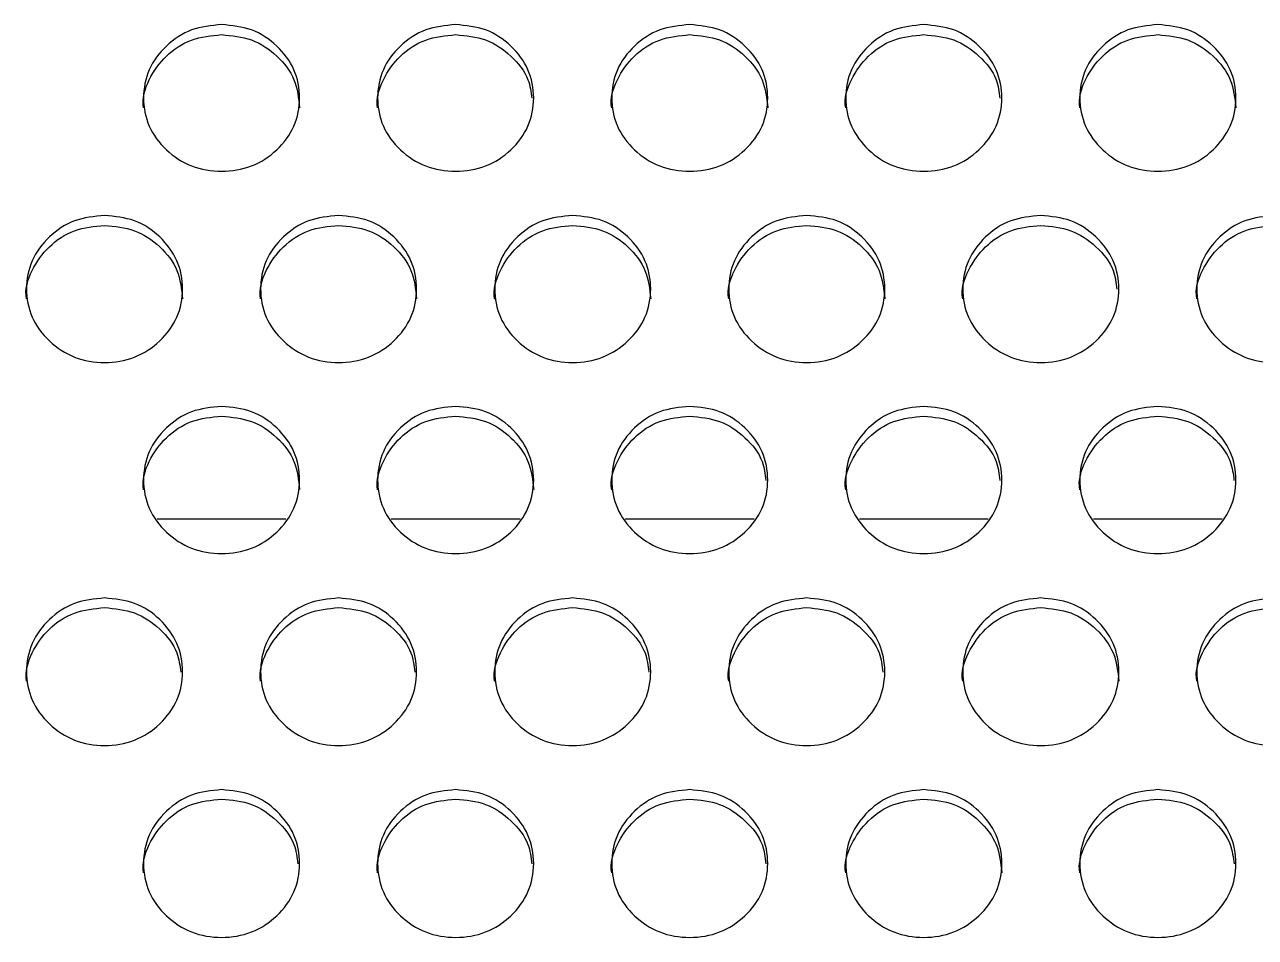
# Model space of a CAD drawing. Header units: millimetres. Extents: x 0.6 to 29.2, y 0.5 to 20.5.
# Drawn here: x 19.4674 to 19.888, y 11.8035 to 12.1157 of the extents above; entities that cross this region are included whole.
import ezdxf

# ---------------------------------------------------------------- set-up
doc = ezdxf.new("R2010")
doc.units = ezdxf.units.MM

msp = doc.modelspace()

# ---------------------------------------------------------------- linework, layer by layer
for p, q in [((19.5567, 11.94654), (19.51267, 11.94654)), ((19.6367, 11.94654), (19.59267, 11.94654)), ((19.7167, 11.94654), (19.67267, 11.94654)), ((19.7967, 11.94654), (19.75267, 11.94654)), ((19.8767, 11.94654), (19.83267, 11.94654))]:
    msp.add_line(p, q)
for points, knots in [([(19.53468, 12.11568), (19.53819, 12.11535), (19.54521, 12.11468), (19.55397, 12.10871), (19.56011, 12.10053), (19.56197, 12.09061), (19.56011, 12.08071), (19.55398, 12.07246), (19.54522, 12.06669), (19.53468, 12.06494), (19.52415, 12.06669), (19.51538, 12.07246), (19.50926, 12.08071), (19.5074, 12.09061), (19.50926, 12.10052), (19.51538, 12.10871), (19.52415, 12.11466), (19.53117, 12.11534), (19.53468, 12.11568)], [0, 0, 0, 0, 0.0624372, 0.1249724, 0.1875301, 0.2499806, 0.3125403, 0.3749847, 0.4375488, 0.4999923, 0.5625444, 0.6249967, 0.6875525, 0.7500041, 0.8125628, 0.8750095, 0.9374719, 1, 1, 1, 1]), ([(19.61468, 12.11568), (19.61819, 12.11535), (19.62521, 12.11468), (19.63397, 12.10871), (19.64011, 12.10053), (19.64197, 12.09061), (19.64011, 12.08071), (19.63398, 12.07246), (19.62522, 12.06669), (19.61468, 12.06494), (19.60415, 12.06669), (19.59538, 12.07246), (19.58926, 12.08071), (19.5874, 12.09061), (19.58926, 12.10052), (19.59539, 12.10871), (19.60415, 12.11466), (19.61117, 12.11534), (19.61468, 12.11568)], [0, 0, 0, 0, 0.062437, 0.124972, 0.18753, 0.24998, 0.31254, 0.374984, 0.437548, 0.499992, 0.562544, 0.624996, 0.687552, 0.750004, 0.812563, 0.875009, 0.937471, 1, 1, 1, 1]), ([(19.69468, 12.11568), (19.69819, 12.11535), (19.70521, 12.11468), (19.71397, 12.10871), (19.72011, 12.10053), (19.72197, 12.09061), (19.72011, 12.08071), (19.71398, 12.07246), (19.70522, 12.06669), (19.69468, 12.06494), (19.68415, 12.06669), (19.67538, 12.07246), (19.66926, 12.08071), (19.6674, 12.09061), (19.66926, 12.10052), (19.67539, 12.10871), (19.68415, 12.11466), (19.69117, 12.11534), (19.69468, 12.11568)], [0, 0, 0, 0, 0.062437, 0.124972, 0.18753, 0.24998, 0.31254, 0.374985, 0.437549, 0.499993, 0.562545, 0.624997, 0.687553, 0.750004, 0.812563, 0.87501, 0.937472, 1, 1, 1, 1]), ([(19.77468, 12.11568), (19.77819, 12.11535), (19.78521, 12.11468), (19.79397, 12.10871), (19.80011, 12.10053), (19.80197, 12.09061), (19.80011, 12.08071), (19.79398, 12.07246), (19.78522, 12.06669), (19.77468, 12.06494), (19.76415, 12.06669), (19.75538, 12.07246), (19.74926, 12.08071), (19.7474, 12.09061), (19.74926, 12.10052), (19.75539, 12.10871), (19.76415, 12.11466), (19.77117, 12.11534), (19.77468, 12.11568)], [0, 0, 0, 0, 0.062437, 0.124973, 0.187531, 0.249981, 0.31254, 0.374985, 0.437549, 0.499993, 0.562544, 0.624997, 0.687552, 0.750004, 0.812563, 0.87501, 0.937472, 1, 1, 1, 1]), ([(19.85468, 12.11568), (19.85819, 12.11535), (19.86521, 12.11468), (19.87397, 12.10871), (19.88011, 12.10053), (19.88197, 12.09061), (19.88011, 12.08071), (19.87398, 12.07246), (19.86522, 12.06669), (19.85468, 12.06494), (19.84415, 12.06669), (19.83538, 12.07246), (19.82926, 12.08071), (19.8274, 12.09061), (19.82926, 12.10052), (19.83539, 12.10871), (19.84415, 12.11466), (19.85117, 12.11534), (19.85468, 12.11568)], [0, 0, 0, 0, 0.062437, 0.124973, 0.187531, 0.249981, 0.312541, 0.374985, 0.437549, 0.499992, 0.562544, 0.624997, 0.687553, 0.750004, 0.812563, 0.87501, 0.937472, 1, 1, 1, 1]), ([(19.50802, 12.08718), (19.50802, 12.08719), (19.50737, 12.09041), (19.50956, 12.09715), (19.51531, 12.10528), (19.52417, 12.11124), (19.53118, 12.11191), (19.53468, 12.11225)], [0, 0, 0, 0, 0.000448, 0.250489, 0.500133, 0.749908, 1, 1, 1, 1]), ([(19.53468, 12.11225), (19.53819, 12.11192), (19.54522, 12.11125), (19.55393, 12.10529), (19.56027, 12.09712), (19.56099, 12.09052), (19.56135, 12.08722)], [0, 0, 0, 0, 0.24996, 0.500262, 0.750582, 1, 1, 1, 1]), ([(19.58802, 12.08718), (19.58802, 12.08719), (19.58737, 12.09041), (19.58956, 12.09715), (19.59531, 12.10528), (19.60417, 12.11124), (19.61118, 12.11191), (19.61468, 12.11225)], [0, 0, 0, 0, 0.000448, 0.25049, 0.500133, 0.749906, 1, 1, 1, 1]), ([(19.61468, 12.11225), (19.6182, 12.11192), (19.62524, 12.11126), (19.63388, 12.10527), (19.63972, 12.0981), (19.64041, 12.09265), (19.64068, 12.09049)], [0, 0, 0, 0, 0.27316, 0.546691, 0.820243, 1, 1, 1, 1]), ([(19.66802, 12.08718), (19.66802, 12.08719), (19.66735, 12.09041), (19.66957, 12.09715), (19.6753, 12.10528), (19.68417, 12.11124), (19.69118, 12.11191), (19.69468, 12.11225)], [0, 0, 0, 0, 0.000448, 0.25049, 0.500135, 0.749908, 1, 1, 1, 1]), ([(19.69468, 12.11225), (19.69819, 12.11192), (19.70522, 12.11125), (19.71393, 12.10529), (19.72027, 12.09712), (19.72099, 12.09052), (19.72135, 12.08722)], [0, 0, 0, 0, 0.24996, 0.50026, 0.750582, 1, 1, 1, 1]), ([(19.74802, 12.08718), (19.74802, 12.08719), (19.74735, 12.09041), (19.74957, 12.09715), (19.7553, 12.10528), (19.76417, 12.11124), (19.77118, 12.11191), (19.77468, 12.11225)], [0, 0, 0, 0, 0.000448, 0.25049, 0.500135, 0.749908, 1, 1, 1, 1]), ([(19.77468, 12.11225), (19.7782, 12.11192), (19.78524, 12.11126), (19.79388, 12.10527), (19.79972, 12.0981), (19.80041, 12.09265), (19.80068, 12.09049)], [0, 0, 0, 0, 0.273159, 0.546693, 0.820245, 1, 1, 1, 1]), ([(19.82802, 12.08718), (19.82802, 12.08719), (19.82739, 12.09041), (19.82955, 12.09715), (19.83531, 12.10528), (19.84417, 12.11124), (19.85118, 12.11191), (19.85468, 12.11225)], [0, 0, 0, 0, 0.0004475, 0.250489, 0.5001339, 0.7499078, 1, 1, 1, 1]), ([(19.85468, 12.11225), (19.85819, 12.11192), (19.86522, 12.11125), (19.87393, 12.10529), (19.88027, 12.09712), (19.88099, 12.09052), (19.88135, 12.08722)], [0, 0, 0, 0, 0.24996, 0.500263, 0.750582, 1, 1, 1, 1]), ([(19.49468, 12.05041), (19.49819, 12.05008), (19.50521, 12.04941), (19.51397, 12.04343), (19.52011, 12.03523), (19.52197, 12.02529), (19.52011, 12.01538), (19.51398, 12.00711), (19.50522, 12.00133), (19.49468, 11.99957), (19.48415, 12.00133), (19.47538, 12.00711), (19.46926, 12.01537), (19.4674, 12.0253), (19.46926, 12.03523), (19.47538, 12.04343), (19.48415, 12.04939), (19.49117, 12.05007), (19.49468, 12.05041)], [0, 0, 0, 0, 0.062437, 0.124973, 0.18753, 0.24998, 0.31254, 0.374984, 0.437548, 0.499992, 0.562544, 0.624997, 0.687552, 0.750004, 0.812563, 0.87501, 0.937472, 1, 1, 1, 1]), ([(19.57468, 12.05041), (19.57819, 12.05008), (19.58521, 12.04941), (19.59397, 12.04343), (19.60011, 12.03523), (19.60197, 12.02529), (19.60011, 12.01538), (19.59398, 12.00711), (19.58522, 12.00133), (19.57468, 11.99957), (19.56415, 12.00133), (19.55538, 12.00711), (19.54926, 12.01537), (19.5474, 12.0253), (19.54926, 12.03523), (19.55538, 12.04343), (19.56415, 12.04939), (19.57117, 12.05007), (19.57468, 12.05041)], [0, 0, 0, 0, 0.062437, 0.124973, 0.18753, 0.249981, 0.31254, 0.374984, 0.437549, 0.499993, 0.562545, 0.624997, 0.687553, 0.750004, 0.812563, 0.875011, 0.937472, 1, 1, 1, 1]), ([(19.65468, 12.05041), (19.65819, 12.05008), (19.66521, 12.04941), (19.67397, 12.04343), (19.68011, 12.03523), (19.68197, 12.02529), (19.68011, 12.01538), (19.67398, 12.00711), (19.66522, 12.00133), (19.65468, 11.99957), (19.64415, 12.00133), (19.63538, 12.00711), (19.62926, 12.01537), (19.6274, 12.0253), (19.62926, 12.03523), (19.63538, 12.04343), (19.64415, 12.04939), (19.65117, 12.05007), (19.65468, 12.05041)], [0, 0, 0, 0, 0.062437, 0.124973, 0.18753, 0.249981, 0.31254, 0.374985, 0.437549, 0.499992, 0.562545, 0.624998, 0.687553, 0.750004, 0.812563, 0.875011, 0.937472, 1, 1, 1, 1]), ([(19.73468, 12.05041), (19.73819, 12.05008), (19.74521, 12.04941), (19.75397, 12.04343), (19.76011, 12.03523), (19.76197, 12.02529), (19.76011, 12.01538), (19.75398, 12.00711), (19.74522, 12.00133), (19.73468, 11.99957), (19.72415, 12.00133), (19.71538, 12.00711), (19.70926, 12.01537), (19.7074, 12.0253), (19.70926, 12.03523), (19.71538, 12.04343), (19.72415, 12.04939), (19.73117, 12.05007), (19.73468, 12.05041)], [0, 0, 0, 0, 0.062436, 0.124972, 0.187529, 0.24998, 0.31254, 0.374984, 0.437548, 0.499992, 0.562544, 0.624996, 0.687552, 0.750004, 0.812563, 0.87501, 0.937471, 1, 1, 1, 1]), ([(19.81468, 12.05041), (19.81819, 12.05008), (19.82521, 12.04941), (19.83397, 12.04343), (19.84011, 12.03523), (19.84197, 12.02529), (19.84011, 12.01538), (19.83398, 12.00711), (19.82522, 12.00133), (19.81468, 11.99957), (19.80415, 12.00133), (19.79538, 12.00711), (19.78926, 12.01537), (19.7874, 12.0253), (19.78926, 12.03523), (19.79538, 12.04343), (19.80415, 12.04939), (19.81117, 12.05007), (19.81468, 12.05041)], [0, 0, 0, 0, 0.062436, 0.124972, 0.187529, 0.24998, 0.31254, 0.374984, 0.437548, 0.499992, 0.562544, 0.624996, 0.687552, 0.750004, 0.812563, 0.87501, 0.937472, 1, 1, 1, 1]), ([(19.89468, 12.05041), (19.89819, 12.05008), (19.90521, 12.04941), (19.91397, 12.04343), (19.92011, 12.03523), (19.92197, 12.02529), (19.92011, 12.01538), (19.91398, 12.00711), (19.90522, 12.00133), (19.89468, 11.99957), (19.88415, 12.00133), (19.87538, 12.00711), (19.86926, 12.01537), (19.8674, 12.0253), (19.86926, 12.03523), (19.87539, 12.04343), (19.88415, 12.04939), (19.89117, 12.05007), (19.89468, 12.05041)], [0, 0, 0, 0, 0.062437, 0.124972, 0.18753, 0.24998, 0.31254, 0.374984, 0.437548, 0.499993, 0.562545, 0.624997, 0.687553, 0.750004, 0.812563, 0.875011, 0.937472, 1, 1, 1, 1]), ([(19.46802, 12.02192), (19.46802, 12.02192), (19.46736, 12.02514), (19.46956, 12.03191), (19.47531, 12.04004), (19.48417, 12.04601), (19.49118, 12.04669), (19.49468, 12.04703)], [0, 0, 0, 0, 0.000444, 0.250486, 0.500132, 0.749908, 1, 1, 1, 1]), ([(19.49468, 12.04703), (19.49819, 12.0467), (19.50522, 12.04603), (19.51393, 12.04006), (19.52027, 12.03187), (19.52099, 12.02526), (19.52135, 12.02196)], [0, 0, 0, 0, 0.249959, 0.500263, 0.750584, 1, 1, 1, 1]), ([(19.54802, 12.02192), (19.54802, 12.02192), (19.54736, 12.02514), (19.54956, 12.03191), (19.55531, 12.04004), (19.56417, 12.04601), (19.57118, 12.04669), (19.57468, 12.04703)], [0, 0, 0, 0, 0.000444, 0.250487, 0.500133, 0.749907, 1, 1, 1, 1]), ([(19.57468, 12.04703), (19.57819, 12.0467), (19.58522, 12.04603), (19.59393, 12.04006), (19.60027, 12.03187), (19.60099, 12.02526), (19.60135, 12.02196)], [0, 0, 0, 0, 0.249961, 0.500263, 0.750585, 1, 1, 1, 1]), ([(19.62802, 12.02192), (19.62802, 12.02192), (19.62738, 12.02514), (19.62955, 12.0319), (19.63531, 12.04004), (19.64417, 12.04601), (19.65118, 12.04669), (19.65468, 12.04703)], [0, 0, 0, 0, 0.000443, 0.250486, 0.500133, 0.749907, 1, 1, 1, 1]), ([(19.65468, 12.04703), (19.65819, 12.0467), (19.66522, 12.04603), (19.67393, 12.04006), (19.68027, 12.03187), (19.68099, 12.02526), (19.68135, 12.02196)], [0, 0, 0, 0, 0.249961, 0.500265, 0.750585, 1, 1, 1, 1]), ([(19.70802, 12.02192), (19.70802, 12.02192), (19.70738, 12.02514), (19.70955, 12.0319), (19.71531, 12.04004), (19.72417, 12.04601), (19.73118, 12.04669), (19.73468, 12.04703)], [0, 0, 0, 0, 0.0004431, 0.2504861, 0.5001298, 0.7499032, 1, 1, 1, 1]), ([(19.73468, 12.04703), (19.73819, 12.0467), (19.74522, 12.04603), (19.75393, 12.04006), (19.76027, 12.03187), (19.76099, 12.02526), (19.76135, 12.02196)], [0, 0, 0, 0, 0.2499575, 0.5002623, 0.7505836, 1, 1, 1, 1]), ([(19.78802, 12.02192), (19.78802, 12.02192), (19.78734, 12.02513), (19.78957, 12.03191), (19.7953, 12.04004), (19.80417, 12.04601), (19.81118, 12.04669), (19.81468, 12.04703)], [0, 0, 0, 0, 0.000444, 0.250487, 0.500131, 0.749908, 1, 1, 1, 1]), ([(19.81468, 12.04703), (19.8182, 12.0467), (19.82524, 12.04604), (19.83388, 12.04004), (19.83973, 12.03283), (19.84042, 12.02736), (19.84069, 12.02518)], [0, 0, 0, 0, 0.272748, 0.545874, 0.819019, 1, 1, 1, 1]), ([(19.86802, 12.02192), (19.86802, 12.02192), (19.86734, 12.02513), (19.86957, 12.03191), (19.8753, 12.04004), (19.88417, 12.04601), (19.89118, 12.04669), (19.89468, 12.04703)], [0, 0, 0, 0, 0.000444, 0.250487, 0.500134, 0.749908, 1, 1, 1, 1]), ([(19.53468, 11.98512), (19.53819, 11.98478), (19.54521, 11.98411), (19.55397, 11.97812), (19.56011, 11.96991), (19.56197, 11.95995), (19.56011, 11.95002), (19.55398, 11.94174), (19.54522, 11.93595), (19.53468, 11.93419), (19.52415, 11.93595), (19.51538, 11.94174), (19.50926, 11.95002), (19.5074, 11.95996), (19.50926, 11.96991), (19.51538, 11.97812), (19.52415, 11.98409), (19.53117, 11.98478), (19.53468, 11.98512)], [0, 0, 0, 0, 0.062437, 0.124973, 0.18753, 0.24998, 0.31254, 0.374984, 0.437548, 0.499992, 0.562544, 0.624997, 0.687552, 0.750004, 0.812563, 0.87501, 0.937472, 1, 1, 1, 1]), ([(19.61468, 11.98512), (19.61819, 11.98478), (19.62521, 11.98411), (19.63397, 11.97812), (19.64011, 11.96991), (19.64197, 11.95995), (19.64011, 11.95002), (19.63398, 11.94174), (19.62522, 11.93595), (19.61468, 11.93419), (19.60415, 11.93595), (19.59538, 11.94174), (19.58926, 11.95002), (19.5874, 11.95996), (19.58926, 11.96991), (19.59539, 11.97812), (19.60415, 11.98409), (19.61117, 11.98478), (19.61468, 11.98512)], [0, 0, 0, 0, 0.062437, 0.124972, 0.187529, 0.24998, 0.312539, 0.374983, 0.437547, 0.499992, 0.562544, 0.624996, 0.687552, 0.750004, 0.812563, 0.87501, 0.937471, 1, 1, 1, 1]), ([(19.69468, 11.98512), (19.69819, 11.98478), (19.70521, 11.98411), (19.71397, 11.97812), (19.72011, 11.96991), (19.72197, 11.95995), (19.72011, 11.95002), (19.71398, 11.94174), (19.70522, 11.93595), (19.69468, 11.93419), (19.68415, 11.93595), (19.67538, 11.94174), (19.66926, 11.95002), (19.6674, 11.95996), (19.66926, 11.96991), (19.67539, 11.97812), (19.68415, 11.98409), (19.69117, 11.98478), (19.69468, 11.98512)], [0, 0, 0, 0, 0.062437, 0.124972, 0.18753, 0.24998, 0.312539, 0.374984, 0.437548, 0.499992, 0.562544, 0.624997, 0.687552, 0.750004, 0.812564, 0.87501, 0.937472, 1, 1, 1, 1]), ([(19.77468, 11.98512), (19.77819, 11.98478), (19.78521, 11.98411), (19.79397, 11.97812), (19.80011, 11.96991), (19.80197, 11.95995), (19.80011, 11.95002), (19.79398, 11.94174), (19.78522, 11.93595), (19.77468, 11.93419), (19.76415, 11.93595), (19.75538, 11.94174), (19.74926, 11.95002), (19.7474, 11.95996), (19.74926, 11.96991), (19.75539, 11.97812), (19.76415, 11.98409), (19.77117, 11.98478), (19.77468, 11.98512)], [0, 0, 0, 0, 0.062437, 0.124973, 0.18753, 0.249981, 0.31254, 0.374984, 0.437548, 0.499993, 0.562544, 0.624997, 0.687552, 0.750004, 0.812564, 0.87501, 0.937472, 1, 1, 1, 1]), ([(19.85468, 11.98512), (19.85819, 11.98478), (19.86521, 11.98411), (19.87397, 11.97812), (19.88011, 11.96991), (19.88197, 11.95995), (19.88011, 11.95002), (19.87398, 11.94174), (19.86522, 11.93595), (19.85468, 11.93419), (19.84415, 11.93595), (19.83538, 11.94174), (19.82926, 11.95002), (19.8274, 11.95996), (19.82926, 11.96991), (19.83539, 11.97812), (19.84415, 11.98409), (19.85117, 11.98478), (19.85468, 11.98512)], [0, 0, 0, 0, 0.062437, 0.124973, 0.18753, 0.249981, 0.31254, 0.374984, 0.437549, 0.499992, 0.562544, 0.624997, 0.687552, 0.750004, 0.812564, 0.87501, 0.937472, 1, 1, 1, 1]), ([(19.50802, 11.95662), (19.50802, 11.95663), (19.50737, 11.95986), (19.50956, 11.96663), (19.51531, 11.97479), (19.52417, 11.98077), (19.53118, 11.98145), (19.53468, 11.98179)], [0, 0, 0, 0, 0.0004464, 0.2504866, 0.5001297, 0.7499075, 1, 1, 1, 1]), ([(19.53468, 11.98179), (19.53819, 11.98145), (19.54522, 11.98078), (19.55393, 11.9748), (19.56027, 11.96659), (19.56099, 11.95997), (19.56135, 11.95667)], [0, 0, 0, 0, 0.249961, 0.500262, 0.750581, 1, 1, 1, 1]), ([(19.58802, 11.95662), (19.58802, 11.95663), (19.58737, 11.95986), (19.58956, 11.96663), (19.59531, 11.97479), (19.60417, 11.98077), (19.61118, 11.98145), (19.61468, 11.98179)], [0, 0, 0, 0, 0.000446, 0.250487, 0.50013, 0.749905, 1, 1, 1, 1]), ([(19.61468, 11.98179), (19.61819, 11.98145), (19.62522, 11.98078), (19.63393, 11.9748), (19.64027, 11.96659), (19.64099, 11.95997), (19.64135, 11.95667)], [0, 0, 0, 0, 0.249962, 0.500261, 0.750581, 1, 1, 1, 1]), ([(19.66802, 11.95662), (19.66802, 11.95663), (19.66735, 11.95986), (19.66957, 11.96663), (19.6753, 11.97479), (19.68417, 11.98077), (19.69118, 11.98145), (19.69468, 11.98179)], [0, 0, 0, 0, 0.0004468, 0.2504874, 0.5001318, 0.7499076, 1, 1, 1, 1]), ([(19.69468, 11.98179), (19.6982, 11.98146), (19.70524, 11.98079), (19.71388, 11.97478), (19.71974, 11.96755), (19.72043, 11.96204), (19.7207, 11.95984)], [0, 0, 0, 0, 0.272346, 0.54506, 0.8178, 1, 1, 1, 1]), ([(19.74802, 11.95662), (19.74802, 11.95663), (19.74735, 11.95986), (19.74957, 11.96663), (19.7553, 11.97479), (19.76417, 11.98077), (19.77118, 11.98145), (19.77468, 11.98179)], [0, 0, 0, 0, 0.0004468, 0.2504874, 0.5001318, 0.7499076, 1, 1, 1, 1]), ([(19.77468, 11.98179), (19.7782, 11.98146), (19.78524, 11.98079), (19.79388, 11.97478), (19.79974, 11.96755), (19.80043, 11.96204), (19.8007, 11.95984)], [0, 0, 0, 0, 0.272346, 0.5450639, 0.8178002, 1, 1, 1, 1]), ([(19.82802, 11.95662), (19.82802, 11.95663), (19.82738, 11.95987), (19.82955, 11.96663), (19.83531, 11.97479), (19.84417, 11.98077), (19.85118, 11.98145), (19.85468, 11.98179)], [0, 0, 0, 0, 0.000446, 0.250486, 0.500131, 0.749907, 1, 1, 1, 1]), ([(19.85468, 11.98179), (19.8582, 11.98146), (19.86524, 11.98079), (19.87388, 11.97478), (19.87974, 11.96755), (19.88043, 11.96204), (19.8807, 11.95984)], [0, 0, 0, 0, 0.2723458, 0.5450634, 0.8177994, 1, 1, 1, 1]), ([(19.49468, 11.91961), (19.49819, 11.91927), (19.50521, 11.9186), (19.51397, 11.9126), (19.52011, 11.90437), (19.52197, 11.8944), (19.52011, 11.88444), (19.51398, 11.87615), (19.50522, 11.87035), (19.49468, 11.86858), (19.48415, 11.87035), (19.47538, 11.87615), (19.46926, 11.88444), (19.4674, 11.8944), (19.46926, 11.90437), (19.47539, 11.9126), (19.48415, 11.91858), (19.49117, 11.91927), (19.49468, 11.91961)], [0, 0, 0, 0, 0.0624366, 0.1249727, 0.1875305, 0.2499803, 0.3125397, 0.374985, 0.4375485, 0.4999921, 0.5625441, 0.6249967, 0.687553, 0.7500047, 0.8125634, 0.8750096, 0.9374718, 1, 1, 1, 1]), ([(19.57468, 11.91961), (19.57819, 11.91927), (19.58521, 11.9186), (19.59397, 11.9126), (19.60011, 11.90437), (19.60197, 11.8944), (19.60011, 11.88444), (19.59398, 11.87615), (19.58522, 11.87035), (19.57468, 11.86858), (19.56415, 11.87035), (19.55538, 11.87615), (19.54926, 11.88444), (19.5474, 11.8944), (19.54926, 11.90437), (19.55539, 11.9126), (19.56415, 11.91858), (19.57117, 11.91927), (19.57468, 11.91961)], [0, 0, 0, 0, 0.062437, 0.124973, 0.187531, 0.249981, 0.31254, 0.374985, 0.437549, 0.499993, 0.562545, 0.624997, 0.687553, 0.750005, 0.812564, 0.87501, 0.937472, 1, 1, 1, 1]), ([(19.65468, 11.91961), (19.65819, 11.91927), (19.66521, 11.9186), (19.67397, 11.9126), (19.68011, 11.90437), (19.68197, 11.8944), (19.68011, 11.88444), (19.67398, 11.87615), (19.66522, 11.87035), (19.65468, 11.86858), (19.64415, 11.87035), (19.63538, 11.87615), (19.62926, 11.88444), (19.6274, 11.8944), (19.62926, 11.90437), (19.63539, 11.9126), (19.64415, 11.91858), (19.65117, 11.91927), (19.65468, 11.91961)], [0, 0, 0, 0, 0.062437, 0.124973, 0.187531, 0.249981, 0.31254, 0.374985, 0.437549, 0.499992, 0.562544, 0.624997, 0.687553, 0.750005, 0.812564, 0.87501, 0.937472, 1, 1, 1, 1]), ([(19.73468, 11.91961), (19.73819, 11.91927), (19.74521, 11.9186), (19.75397, 11.9126), (19.76011, 11.90437), (19.76197, 11.8944), (19.76011, 11.88444), (19.75398, 11.87615), (19.74522, 11.87035), (19.73468, 11.86858), (19.72415, 11.87035), (19.71538, 11.87615), (19.70926, 11.88444), (19.7074, 11.8944), (19.70926, 11.90437), (19.71538, 11.9126), (19.72415, 11.91858), (19.73117, 11.91927), (19.73468, 11.91961)], [0, 0, 0, 0, 0.062436, 0.1249721, 0.1875299, 0.2499798, 0.3125393, 0.3749846, 0.4375477, 0.4999918, 0.5625439, 0.6249959, 0.6875526, 0.7500043, 0.8125631, 0.8750089, 0.9374706, 1, 1, 1, 1]), ([(19.81468, 11.91961), (19.81819, 11.91927), (19.82521, 11.9186), (19.83397, 11.9126), (19.84011, 11.90437), (19.84197, 11.8944), (19.84011, 11.88444), (19.83398, 11.87615), (19.82522, 11.87035), (19.81468, 11.86858), (19.80415, 11.87035), (19.79538, 11.87615), (19.78926, 11.88444), (19.7874, 11.8944), (19.78926, 11.90437), (19.79538, 11.9126), (19.80415, 11.91858), (19.81117, 11.91927), (19.81468, 11.91961)], [0, 0, 0, 0, 0.062436, 0.124972, 0.18753, 0.24998, 0.312539, 0.374985, 0.437548, 0.499992, 0.562544, 0.624996, 0.687553, 0.750004, 0.812563, 0.875009, 0.937472, 1, 1, 1, 1]), ([(19.89468, 11.91961), (19.89819, 11.91927), (19.90521, 11.9186), (19.91397, 11.9126), (19.92011, 11.90437), (19.92197, 11.8944), (19.92011, 11.88444), (19.91398, 11.87615), (19.90522, 11.87035), (19.89468, 11.86858), (19.88415, 11.87035), (19.87538, 11.87615), (19.86926, 11.88444), (19.8674, 11.8944), (19.86926, 11.90437), (19.87539, 11.9126), (19.88415, 11.91858), (19.89117, 11.91927), (19.89468, 11.91961)], [0, 0, 0, 0, 0.0624372, 0.1249723, 0.1875307, 0.2499803, 0.3125398, 0.3749844, 0.4375484, 0.4999925, 0.5625446, 0.6249965, 0.6875532, 0.7500049, 0.8125637, 0.8750102, 0.9374718, 1, 1, 1, 1]), ([(19.46802, 11.89112), (19.46802, 11.89112), (19.46737, 11.89436), (19.46956, 11.90114), (19.47531, 11.90931), (19.48417, 11.9153), (19.49118, 11.91599), (19.49468, 11.91633)], [0, 0, 0, 0, 0.000446, 0.25049, 0.500134, 0.749907, 1, 1, 1, 1]), ([(19.49468, 11.91633), (19.4982, 11.91599), (19.50524, 11.91533), (19.51388, 11.90931), (19.51975, 11.90204), (19.52044, 11.89651), (19.52071, 11.89428)], [0, 0, 0, 0, 0.2719415, 0.5442584, 0.8165929, 1, 1, 1, 1]), ([(19.54802, 11.89112), (19.54802, 11.89112), (19.54737, 11.89436), (19.54956, 11.90114), (19.55531, 11.90931), (19.56417, 11.9153), (19.57118, 11.91599), (19.57468, 11.91633)], [0, 0, 0, 0, 0.0004464, 0.2504898, 0.500136, 0.749907, 1, 1, 1, 1]), ([(19.57468, 11.91633), (19.5782, 11.91599), (19.58524, 11.91533), (19.59388, 11.90931), (19.59975, 11.90204), (19.60044, 11.89651), (19.60071, 11.89428)], [0, 0, 0, 0, 0.271944, 0.544258, 0.816593, 1, 1, 1, 1]), ([(19.62802, 11.89112), (19.62802, 11.89112), (19.62738, 11.89436), (19.62955, 11.90114), (19.63531, 11.90931), (19.64417, 11.9153), (19.65118, 11.91599), (19.65468, 11.91633)], [0, 0, 0, 0, 0.0004459, 0.2504891, 0.5001355, 0.7499067, 1, 1, 1, 1]), ([(19.65468, 11.91633), (19.6582, 11.91599), (19.66524, 11.91533), (19.67388, 11.90931), (19.67975, 11.90204), (19.68044, 11.89651), (19.68071, 11.89428)], [0, 0, 0, 0, 0.2719434, 0.5442596, 0.8165934, 1, 1, 1, 1]), ([(19.70802, 11.89112), (19.70802, 11.89112), (19.70738, 11.89436), (19.70955, 11.90114), (19.71531, 11.90931), (19.72417, 11.9153), (19.73118, 11.91599), (19.73468, 11.91633)], [0, 0, 0, 0, 0.000446, 0.250489, 0.500132, 0.749903, 1, 1, 1, 1]), ([(19.73468, 11.91633), (19.7382, 11.91599), (19.74524, 11.91533), (19.75388, 11.90931), (19.75975, 11.90204), (19.76044, 11.89651), (19.76071, 11.89428)], [0, 0, 0, 0, 0.27194, 0.544257, 0.816592, 1, 1, 1, 1]), ([(19.78802, 11.89112), (19.78802, 11.89112), (19.78735, 11.89435), (19.78957, 11.90114), (19.7953, 11.90931), (19.80417, 11.9153), (19.81118, 11.91599), (19.81468, 11.91633)], [0, 0, 0, 0, 0.000447, 0.25049, 0.500133, 0.749908, 1, 1, 1, 1]), ([(19.81468, 11.91633), (19.81819, 11.91599), (19.82522, 11.91532), (19.83393, 11.90932), (19.84027, 11.90111), (19.84099, 11.89447), (19.84135, 11.89116)], [0, 0, 0, 0, 0.249957, 0.500261, 0.750581, 1, 1, 1, 1]), ([(19.86802, 11.89112), (19.86802, 11.89112), (19.86735, 11.89435), (19.86957, 11.90114), (19.8753, 11.90931), (19.88417, 11.9153), (19.89118, 11.91599), (19.89468, 11.91633)], [0, 0, 0, 0, 0.0004468, 0.2504905, 0.5001364, 0.7499072, 1, 1, 1, 1]), ([(19.53468, 11.85408), (19.53819, 11.85374), (19.54521, 11.85307), (19.55397, 11.84705), (19.56011, 11.83881), (19.56197, 11.82882), (19.56011, 11.81885), (19.55398, 11.81054), (19.54522, 11.80473), (19.53468, 11.80296), (19.52415, 11.80473), (19.51538, 11.81054), (19.50926, 11.81885), (19.5074, 11.82882), (19.50926, 11.83881), (19.51538, 11.84705), (19.52415, 11.85305), (19.53117, 11.85373), (19.53468, 11.85408)], [0, 0, 0, 0, 0.062437, 0.124973, 0.18753, 0.24998, 0.31254, 0.374984, 0.437549, 0.499992, 0.562544, 0.624997, 0.687552, 0.750004, 0.812564, 0.87501, 0.937472, 1, 1, 1, 1]), ([(19.61468, 11.85408), (19.61819, 11.85374), (19.62521, 11.85307), (19.63397, 11.84705), (19.64011, 11.83881), (19.64197, 11.82882), (19.64011, 11.81885), (19.63398, 11.81054), (19.62522, 11.80473), (19.61468, 11.80296), (19.60415, 11.80473), (19.59538, 11.81054), (19.58926, 11.81885), (19.5874, 11.82882), (19.58926, 11.83881), (19.59539, 11.84705), (19.60415, 11.85305), (19.61117, 11.85373), (19.61468, 11.85408)], [0, 0, 0, 0, 0.062437, 0.124972, 0.18753, 0.24998, 0.31254, 0.374984, 0.437548, 0.499992, 0.562544, 0.624996, 0.687552, 0.750004, 0.812563, 0.875009, 0.937471, 1, 1, 1, 1]), ([(19.69468, 11.85408), (19.69819, 11.85374), (19.70521, 11.85307), (19.71397, 11.84705), (19.72011, 11.83881), (19.72197, 11.82882), (19.72011, 11.81885), (19.71398, 11.81054), (19.70522, 11.80473), (19.69468, 11.80296), (19.68415, 11.80473), (19.67538, 11.81054), (19.66926, 11.81885), (19.6674, 11.82882), (19.66926, 11.83881), (19.67539, 11.84705), (19.68415, 11.85305), (19.69117, 11.85373), (19.69468, 11.85408)], [0, 0, 0, 0, 0.062437, 0.124972, 0.18753, 0.24998, 0.31254, 0.374984, 0.437549, 0.499993, 0.562545, 0.624997, 0.687552, 0.750005, 0.812564, 0.87501, 0.937472, 1, 1, 1, 1]), ([(19.77468, 11.85408), (19.77819, 11.85374), (19.78521, 11.85307), (19.79397, 11.84705), (19.80011, 11.83881), (19.80197, 11.82882), (19.80011, 11.81885), (19.79398, 11.81054), (19.78522, 11.80473), (19.77468, 11.80296), (19.76415, 11.80473), (19.75538, 11.81054), (19.74926, 11.81885), (19.7474, 11.82882), (19.74926, 11.83881), (19.75539, 11.84705), (19.76415, 11.85305), (19.77117, 11.85373), (19.77468, 11.85408)], [0, 0, 0, 0, 0.062437, 0.124973, 0.187531, 0.249981, 0.31254, 0.374985, 0.437549, 0.499993, 0.562544, 0.624997, 0.687552, 0.750005, 0.812564, 0.87501, 0.937472, 1, 1, 1, 1]), ([(19.85468, 11.85408), (19.85819, 11.85374), (19.86521, 11.85307), (19.87397, 11.84705), (19.88011, 11.83881), (19.88197, 11.82882), (19.88011, 11.81885), (19.87398, 11.81054), (19.86522, 11.80473), (19.85468, 11.80296), (19.84415, 11.80473), (19.83538, 11.81054), (19.82926, 11.81885), (19.8274, 11.82882), (19.82926, 11.83881), (19.83539, 11.84705), (19.84415, 11.85305), (19.85117, 11.85373), (19.85468, 11.85408)], [0, 0, 0, 0, 0.062437, 0.124973, 0.187531, 0.249981, 0.31254, 0.374985, 0.437549, 0.499992, 0.562544, 0.624997, 0.687552, 0.750005, 0.812564, 0.87501, 0.937472, 1, 1, 1, 1]), ([(19.50802, 11.82559), (19.50802, 11.82559), (19.50736, 11.82884), (19.50956, 11.83563), (19.51531, 11.84382), (19.52417, 11.84982), (19.53118, 11.8505), (19.53468, 11.85084)], [0, 0, 0, 0, 0.0004449, 0.2504844, 0.5001306, 0.749907, 1, 1, 1, 1]), ([(19.53468, 11.85084), (19.5382, 11.85051), (19.54524, 11.84984), (19.55388, 11.84381), (19.55976, 11.83652), (19.56045, 11.83096), (19.56073, 11.82871)], [0, 0, 0, 0, 0.271543, 0.543457, 0.815394, 1, 1, 1, 1]), ([(19.58802, 11.82559), (19.58802, 11.82559), (19.58736, 11.82884), (19.58956, 11.83563), (19.59531, 11.84382), (19.60417, 11.84982), (19.61118, 11.8505), (19.61468, 11.85084)], [0, 0, 0, 0, 0.000445, 0.250485, 0.500131, 0.749905, 1, 1, 1, 1]), ([(19.61468, 11.85084), (19.6182, 11.85051), (19.62524, 11.84984), (19.63388, 11.84381), (19.63976, 11.83652), (19.64045, 11.83096), (19.64073, 11.82871)], [0, 0, 0, 0, 0.271544, 0.543456, 0.815393, 1, 1, 1, 1]), ([(19.66802, 11.82559), (19.66802, 11.82559), (19.66735, 11.82884), (19.66957, 11.83563), (19.6753, 11.84382), (19.68417, 11.84982), (19.69118, 11.8505), (19.69468, 11.85084)], [0, 0, 0, 0, 0.000445, 0.250485, 0.500133, 0.749907, 1, 1, 1, 1]), ([(19.69468, 11.85084), (19.6982, 11.85051), (19.70524, 11.84984), (19.71388, 11.84381), (19.71976, 11.83652), (19.72045, 11.83096), (19.72073, 11.82871)], [0, 0, 0, 0, 0.271543, 0.543455, 0.815395, 1, 1, 1, 1]), ([(19.74802, 11.82559), (19.74802, 11.82559), (19.74735, 11.82884), (19.74957, 11.83563), (19.7553, 11.84382), (19.76417, 11.84982), (19.77118, 11.8505), (19.77468, 11.85084)], [0, 0, 0, 0, 0.000445, 0.250485, 0.500133, 0.749907, 1, 1, 1, 1]), ([(19.77468, 11.85084), (19.77819, 11.85051), (19.78522, 11.84984), (19.79393, 11.84383), (19.80027, 11.8356), (19.80099, 11.82895), (19.80135, 11.82563)], [0, 0, 0, 0, 0.2499599, 0.5002623, 0.7505847, 1, 1, 1, 1]), ([(19.82802, 11.82559), (19.82802, 11.82559), (19.82738, 11.82884), (19.82955, 11.83563), (19.83531, 11.84382), (19.84417, 11.84982), (19.85118, 11.8505), (19.85468, 11.85084)], [0, 0, 0, 0, 0.000444, 0.250484, 0.500132, 0.749907, 1, 1, 1, 1]), ([(19.85468, 11.85084), (19.8582, 11.85051), (19.86524, 11.84984), (19.87388, 11.84381), (19.87976, 11.83652), (19.88045, 11.83096), (19.88073, 11.82871)], [0, 0, 0, 0, 0.271543, 0.543458, 0.815395, 1, 1, 1, 1])]:
    msp.add_open_spline(points, degree=3, knots=knots)

doc.saveas('drawing.dxf')
